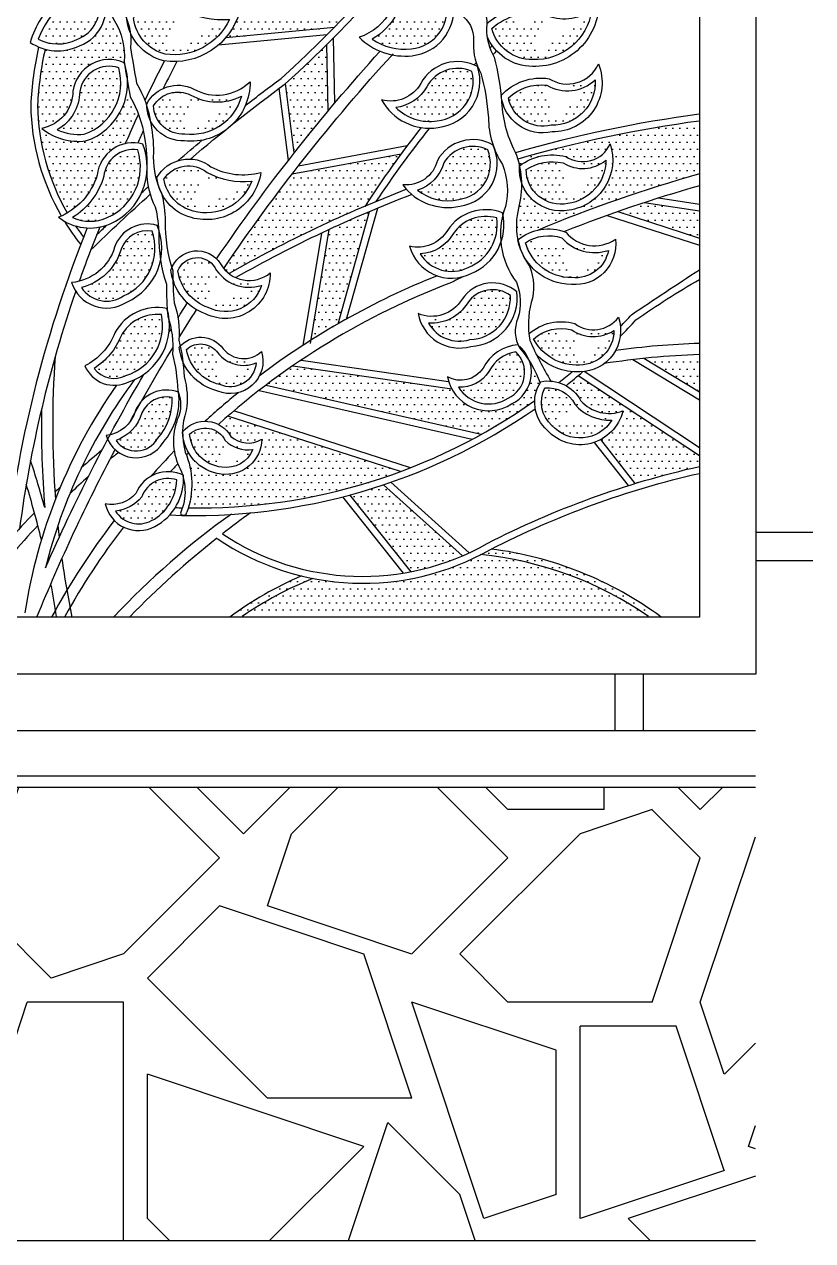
# Model space of a CAD drawing. Extents: x -51224 to -13975, y -20628 to 9094.
# Drawn here: x -34014 to -33318, y -18362 to -17289 of the extents above; entities that cross this region are included whole.
import ezdxf

# ---------------------------------------------------------------- set-up
doc = ezdxf.new("R2010")
doc.units = 0
doc.header["$LTSCALE"] = 5
doc.header["$MEASUREMENT"] = 0
doc.layers.get('0').update_dxf_attribs({"linetype": 'CONTINUOUS'})
for name, color, linetype in [('0-3', 3, 'CONTINUOUS'), ('0-4', 4, 'CONTINUOUS'), ('0-BCA', 33, 'CONTINUOUS'), ('0-HATCH', 8, 'CONTINUOUS'), ('1', 8, 'CONTINUOUS'), ('MET', 2, 'CONTINUOUS')]:
    doc.layers.add(name, color=color, linetype=linetype)
pattern_1 = [(0, (-62594.4616, -13824.664), (3.125, 6.25), [0, -6.25])]

msp = doc.modelspace()

# ---------------------------------------------------------------- hatches: boundary and pattern name
at = {"layer": '0-HATCH'}
h = msp.add_hatch(dxfattribs=at)
h.set_pattern_fill('GRAVEL', color=256, scale=600, angle=45, style=0)
h.set_pattern_definition([(45, (-66510.16, -13739.8), (6e-14, 848.528), [180, -420]), (45, (-66298, -13442.8), (6e-14, 848.528), [150, -450]), (45, (-66340.45, -13442.8), (6e-14, 848.528), [120, -480]), (45, (-66573.8, -13464.04), (6e-14, 848.528), [90, -90, 120, -300]), (45, (-66595, -13442.8), (6e-14, 848.528), [120, -30, 150, -300]), (45, (-66870.8, -13548.9), (6e-14, 848.528), [150, -450]), (45, (-66488.95, -13124.6), (6e-14, 848.528), [150, -450]), (135, (-66679.86, -13739.8), (-848.528, 1e-13), [90, -510]), (135, (-66934.4, -13358), (-848.528, 1e-13), [60, -540]), (135, (-66510.16, -13739.8), (-848.528, 1e-13), [90, -510]), (135, (-66849.57, -13315.55), (-848.528, 1e-13), [30, -570]), (135, (-66658.65, -13464.04), (-848.528, 1e-13), [90, -510]), (135, (-66467.73, -13570.1), (-848.528, 1e-13), [150, -450]), (135, (-66722.3, -13230.7), (-848.528, 1e-13), [90, -510]), (135, (-66510.16, -13358), (-848.528, 1e-13), [120, -480]), (135, (-66488.95, -13336.76), (-848.528, 1e-13), [120, -480]), (135, (-66255.6, -13485.25), (-848.528, 1e-13), [60, -540]), (135, (-66255.6, -13358), (-848.528, 1e-13), [150, -450]), (90, (-66595, -13739.8), (-424.264, 424.264), [254.558, -593.97]), (90, (-66573.8, -13676.17), (-424.264, 424.264), [127.279, -721.249]), (90, (-66616.22, -13251.9), (-424.264, 424.264), [169.706, -678.823]), (90, (-66637.44, -13230.7), (-424.264, 424.264), [127.279, -721.249]), (180, (-66743.5, -13421.6), (-424.264, -424.264), [42.427, -806.102]), (180, (-66595, -13739.8), (-424.264, -424.264), [84.853, -763.676]), (180, (-66595, -13485.25), (-424.264, -424.264), [84.853, -763.676]), (180, (-66595, -13273.1), (-424.264, -424.264), [84.853, -763.676]), (180, (-66552.6, -13061), (-424.264, -424.264), [127.279, -721.249]), (180, (-66531.37, -13082.2), (-424.264, -424.264), [84.853, -763.676]), (180, (-66595, -13061), (-424.264, -424.264), [84.853, -763.676]), (180, (-66340.45, -13570.1), (-424.264, -424.264), [127.279, -721.249]), (71.56505, (-66467.73, -13188.27), (424.264, 424.264), [67.08, -1274.561]), (71.56505, (-66467.73, -13400.4), (424.264, 424.264), [67.08, -1274.561]), (71.56505, (-66743.5, -13421.6), (424.264, 424.264), [134.16, -1207.481]), (71.56505, (-66828.36, -13294.33), (424.264, 424.264), [134.16, -1207.481]), (71.56505, (-66722.3, -13400.4), (424.264, 424.264), [134.16, -1207.481]), (71.56505, (-66552.58, -13061), (424.264, 424.264), [134.16, -1207.481]), (71.56505, (-66743.5, -13676.17), (424.264, 424.264), [201.246, -1140.395]), (71.56505, (-66764.72, -13654.96), (424.264, 424.264), [201.246, -1140.395]), (71.56505, (-66934.42, -13485.25), (424.264, 424.264), [201.246, -1140.395]), (108.43495, (-66701.08, -13294.33), (-424.264, 424.264), [67.08, -1274.561]), (108.43495, (-66488.95, -13124.63), (-424.264, 424.264), [67.08, -805.001, 134.16, -335.4]), (108.43495, (-66488.95, -13209.48), (-424.264, 424.264), [134.16, -1207.481]), (108.43495, (-66785.93, -13421.6), (-424.264, 424.264), [134.16, -1207.481]), (108.43495, (-66807.14, -13442.83), (-424.264, 424.264), [134.16, -1207.481]), (108.43495, (-66701.08, -13251.9), (-424.264, 424.264), [201.246, -1140.395]), (161.56505, (-66701.08, -13464.04), (-424.264, 424.264), [67.08, -1274.561]), (161.56505, (-66382.88, -13230.7), (-424.264, 424.264), [67.08, -1274.561]), (161.56505, (-66340.45, -13442.83), (-424.264, 424.264), [134.16, -1207.481]), (161.56505, (-66382.88, -13442.83), (-424.264, 424.264), [134.16, -1207.481]), (161.56505, (-66637.44, -13103.42), (-424.264, 424.264), [134.16, -1207.481]), (161.56505, (-66764.72, -13654.96), (-424.264, 424.264), [134.16, -1207.481]), (161.56505, (-66382.88, -13612.53), (-424.264, 424.264), [201.246, -1140.395]), (198.43495, (-66488.95, -13209.48), (-424.264, -424.264), [134.16, -1207.481]), (198.43495, (-66446.52, -13209.48), (-424.264, -424.264), [134.16, -1207.481]), (198.43495, (-66552.58, -13739.8), (-424.264, -424.264), [67.08, -1274.561]), (198.43495, (-66595, -13442.83), (-424.264, -424.264), [67.08, -1274.561]), (198.43495, (-66637.44, -13230.7), (-424.264, -424.264), [67.08, -1274.561])])
h.paths.add_polyline_path([(-33368.5, -17962.1), (-34501.1, -17962.1), (-34501.1, -18362.1), (-33368.5, -18362.1)])
at = {"layer": 'MET'}
h = msp.add_hatch(dxfattribs=at)
h.set_pattern_fill('DOTS', color=256, scale=100, style=0)
h.set_pattern_definition(pattern_1)
h.paths.add_polyline_path([(-33740.2, -17292.2, 0.015604), (-33699.8, -17248), (-33853.1, -17276.5, 0.000296), (-33853.7, -17277.6, 0.102783), (-33823.6, -17277.9, -0.111165), (-33835.8, -17301.2)])
h.paths.add_polyline_path([(-33733.1, -17115.8, 0.010349), (-33760.4, -17147), (-33619.9, -17140.8, 0.010066), (-33599.7, -17107.8)])
h.paths.add_polyline_path([(-33570.2, -17053.5, 0.031871), (-33522.3, -16941, 0.053262), (-33690.2, -17071.8)])
h = msp.add_hatch(dxfattribs=at)
h.set_pattern_fill('DOTS', scale=100, style=0)
h.set_pattern_definition(pattern_1)
edge = h.paths.add_edge_path()
edge.add_arc((-33886.8, -17714.4), 24.5, 71.5768, 160.3033)
edge.add_arc((-33936.6, -17684.4), 34.4, 275.7529, 320.8708, ccw=False)
edge.add_arc((-33912.7, -17705.8), 24.2, 212.2523, 298.1657)
edge.add_arc((-33921, -17690.1), 41.9, 298.0731, 358.5435)
edge = h.paths.add_edge_path()
edge.add_arc((-33854.1, -17665.2), 19.8, 26.1456, 133.9812, ccw=False)
edge.add_arc((-33816, -17635.8), 29, 225.6729, 278.075)
edge.add_arc((-33835.5, -17654.9), 25.4, 261.6893, 337.9388, ccw=False)
edge.add_arc((-33835.7, -17648), 32.3, 185.3549, 263.8417, ccw=False)
edge = h.paths.add_edge_path()
edge.add_arc((-33858.1, -17589.7), 18.5, 34.7628, 132.7768, ccw=False)
edge.add_arc((-33820.1, -17561.2), 29, 218.2828, 292.3511)
edge.add_arc((-33831.8, -17586.3), 22.8, 245.8707, 355.6218, ccw=False)
edge.add_arc((-33832.6, -17569.5), 38.6, 189.9909, 257.211, ccw=False)
edge = h.paths.add_edge_path()
edge.add_arc((-33888.2, -17641.6), 23.6, 77.867, 156.4098)
edge.add_arc((-33944.6, -17622), 36.3, 289.1803, 343.7899, ccw=False)
edge.add_arc((-33914.9, -17644.1), 21.6, 214.3541, 330.787)
edge.add_arc((-33934.7, -17620.5), 51.5, 318.5729, 362.2749)
edge = h.paths.add_edge_path()
edge.add_arc((-33896.2, -17581.7), 36.5, 84.292, 151.3415)
edge.add_arc((-33984.3, -17542), 60.2, 302.3873, 338.3712, ccw=False)
edge.add_arc((-33934.3, -17579.7), 22.1, 216.6058, 298.1262)
edge.add_arc((-33937.8, -17555.1), 46.2, 287.5358, 372.1232)
edge = h.paths.add_edge_path()
edge.add_arc((-33861.1, -17513.4), 18.2, 31.6944, 158.7938, ccw=False)
edge.add_arc((-33815.2, -17486.3), 35.1, 209.9539, 288.287)
edge.add_arc((-33836.2, -17509.2), 33.6, 243.2441, 342.116, ccw=False)
edge.add_arc((-33838.1, -17501.1), 40.4, 188.1268, 250.9374, ccw=False)
edge = h.paths.add_edge_path()
edge.add_arc((-33905, -17496), 24.5, 80.198, 160.4093)
edge.add_arc((-33975.7, -17473.7), 49.6, 284.6699, 343.5005, ccw=False)
edge.add_arc((-33941.1, -17507.4), 26.3, 212.9125, 304.51)
edge.add_arc((-33944, -17486.9), 45.7, 292.9115, 379.2699)
edge = h.paths.add_edge_path()
edge.add_arc((-33868.7, -17440.3), 26.1, 50.9417, 146.4228, ccw=False)
edge.add_arc((-33820.6, -17362.3), 65.8, 241.3063, 276.7007)
edge.add_arc((-33853.1, -17412.9), 42.8, 254.3449, 339.8674, ccw=False)
edge.add_arc((-33856.1, -17420.4), 34.8, 189.0064, 255.7128, ccw=False)
edge = h.paths.add_edge_path()
edge.add_arc((-33917.6, -17425.8), 25.9, 81.1666, 174.8095)
edge.add_arc((-34005.3, -17405.2), 64.5, 302.039, 343.5829, ccw=False)
edge.add_arc((-33955.8, -17424.4), 38.7, 246.6656, 293.4272)
edge.add_arc((-33960, -17415.3), 48.7, 293.6978, 378.0338)
edge = h.paths.add_edge_path()
edge.add_arc((-33878.1, -17374.4), 25.2, 63.4248, 148.4833, ccw=False)
edge.add_arc((-33843.5, -17310.3), 47.6, 240.683, 296.8199)
edge.add_arc((-33866.4, -17340.6), 46, 262.8804, 344.6489, ccw=False)
edge.add_arc((-33873.6, -17360.2), 26, 182.014, 273.4981, ccw=False)
edge = h.paths.add_edge_path()
edge.add_arc((-33938.7, -17352.7), 26.3, 71.4014, 171.2686)
edge.add_arc((-34004.3, -17348.1), 39.6, 299.7351, 359.1111, ccw=False)
edge.add_arc((-33965.5, -17339.8), 46.8, 245.8155, 275.6657)
edge.add_arc((-33976.6, -17341), 48.1, 289.1317, 375.8481)
edge = h.paths.add_edge_path()
edge.add_arc((-33956.5, -17313.2), 48.3, 80.7215, 120.5242)
edge.add_arc((-33918.6, -17334.5), 88.6, 134.7962, 158.931)
edge.add_arc((-33984.1, -17269), 37.8, 242.9832, 296.3684)
edge.add_arc((-33977.7, -17274.3), 30.3, 290.0811, 376.8318)
edge = h.paths.add_edge_path()
edge.add_arc((-33893.2, -17294.4), 26.1, 43.1749, 157.2066, ccw=False)
edge.add_arc((-33837.9, -17205.3), 79.9, 243.0519, 273.8288)
edge.add_arc((-33881.5, -17262.3), 54, 261.6878, 335.0862, ccw=False)
edge.add_arc((-33880.4, -17279.7), 37.1, 187.1713, 256.0957, ccw=False)
edge = h.paths.add_edge_path()
edge.add_arc((-33913.2, -17219.6), 28.4, 53.8953, 190.5436, ccw=False)
edge.add_arc((-33846.8, -17118.5), 92.7, 237.5778, 260.5634)
edge.add_arc((-33928.9, -17138.9), 97.5, 276.0003, 313.2797, ccw=False)
edge.add_arc((-33917.1, -17204.4), 31.6, 220.3688, 267.0518, ccw=False)
h = msp.add_hatch(dxfattribs=at)
h.set_pattern_fill('DOTS', scale=100, style=0)
h.set_pattern_definition(pattern_1)
edge = h.paths.add_edge_path()
edge.add_arc((-33575.3, -17609.5), 31.5, 98.635, 153.9482)
edge.add_arc((-33628.5, -17579.8), 29.5, 266.2272, 327.5952, ccw=False)
edge.add_arc((-33603.9, -17593.1), 31.1, 211.3183, 303.733)
edge.add_arc((-33596.9, -17596.4), 24.8, 294.6098, 406.9385)
edge = h.paths.add_edge_path()
edge.add_arc((-33551.4, -17636.4), 26.4, 26.612, 96.2999, ccw=False)
edge.add_arc((-33497.4, -17598.7), 39.9, 220.3642, 273.1283)
edge.add_arc((-33523.3, -17621.2), 33.1, 221.7183, 328.332, ccw=False)
edge.add_arc((-33529.9, -17622.6), 27.4, 152.8716, 228.627, ccw=False)
edge = h.paths.add_edge_path()
edge.add_arc((-33600.3, -17550.2), 26.8, 54.1995, 145.4013)
edge.add_arc((-33654.1, -17516), 37, 265.6524, 328.9847, ccw=False)
edge.add_arc((-33629.6, -17537.6), 31.2, 209.1727, 287.0363)
edge.add_arc((-33621.8, -17530.3), 37.2, 272.0389, 362.8121)
edge = h.paths.add_edge_path()
edge.add_arc((-33606.4, -17493.5), 34.7, 73.8645, 146.2377)
edge.add_arc((-33666.2, -17456), 35.9, 273.1097, 329.5246, ccw=False)
edge.add_arc((-33636.6, -17474.9), 32.4, 211.515, 296.9073)
edge.add_arc((-33636.8, -17466.2), 40.5, 291.6434, 368.5381)
edge = h.paths.add_edge_path()
edge.add_arc((-33550.8, -17513.1), 37.3, 71.9789, 123.4165, ccw=False)
edge.add_arc((-33510.4, -17452.2), 38.5, 221.42, 288.4408)
edge.add_arc((-33527.3, -17483.4), 29.6, 263.7253, 349.548, ccw=False)
edge.add_arc((-33530.9, -17470.8), 42, 195.5363, 270.5156, ccw=False)
edge = h.paths.add_edge_path()
edge.add_arc((-33547.6, -17453.5), 42.9, 77.426, 122.7486, ccw=False)
edge.add_arc((-33520.9, -17383.9), 32.6, 237.9256, 309.0668)
edge.add_arc((-33539.2, -17409), 38.8, 277.7065, 359.5784, ccw=False)
edge.add_arc((-33540.1, -17417.4), 30.6, 179.931, 281.6582, ccw=False)
edge = h.paths.add_edge_path()
edge.add_arc((-33617.9, -17426.9), 29.8, 63.6275, 149.3773)
edge.add_arc((-33676.6, -17402.8), 34.2, 286.5299, 344.9013, ccw=False)
edge.add_arc((-33640.3, -17402.6), 42.4, 231.1532, 283.6189)
edge.add_arc((-33634.1, -17412.2), 31.8, 276.8291, 382.2533)
edge = h.paths.add_edge_path()
edge.add_arc((-33557.8, -17384.3), 41.5, 82.7355, 133.8052, ccw=False)
edge.add_arc((-33534.4, -17312.1), 35.9, 239.6463, 312.9975)
edge.add_arc((-33547.3, -17340.8), 37.5, -91.8563, 3.6227, ccw=False)
edge.add_arc((-33556, -17348.1), 31.1, 191.5359, 283.9449, ccw=False)
edge = h.paths.add_edge_path()
edge.add_arc((-33631.2, -17359.2), 31, 65.9868, 151.5726)
edge.add_arc((-33690, -17327.1), 36, 276.7487, 331.0794, ccw=False)
edge.add_arc((-33656.2, -17333.1), 41.9, 225.0754, 279.4395)
edge.add_arc((-33652.8, -17339.4), 35.3, 275.7386, 373.9658)
edge = h.paths.add_edge_path()
edge.add_arc((-33565.7, -17333.4), 53.8, 77.6054, 131.2856, ccw=False)
edge.add_arc((-33537, -17241.8), 42.7, 246.2475, 303.898)
edge.add_arc((-33562.9, -17270.3), 50.2, 267.4018, 352.0913, ccw=False)
edge.add_arc((-33565.5, -17283.5), 36.9, 194.8205, 270.5657, ccw=False)
edge = h.paths.add_edge_path()
edge.add_arc((-33658.3, -17290.2), 28.6, 54.5066, 157.6015)
edge.add_arc((-33732.3, -17255.9), 53, 298.7529, 333.8366, ccw=False)
edge.add_arc((-33677.7, -17259.9), 51.5, 235.5697, 276.1997)
edge.add_arc((-33675.8, -17276.1), 35.3, 275.9943, 375.0056)
edge = h.paths.add_edge_path()
edge.add_arc((-33601.7, -17230), 31.8, 73.0577, 163.8271, ccw=False)
edge.add_arc((-33577.2, -17144), 57.6, 254.6195, 294.4263)
edge.add_arc((-33600, -17197), 46.7, -90.0504, 0.5992, ccw=False)
edge.add_arc((-33597.6, -17205.9), 37.9, 203.833, 266.3218, ccw=False)
edge = h.paths.add_edge_path()
edge.add_arc((-33540, -17594.2), 36.5, 75.1151, 131.9317, ccw=False)
edge.add_arc((-33511.5, -17531.1), 33.7, 235.5625, 302.4143)
edge.add_arc((-33523.7, -17559.6), 30.3, -89.7318, 0.1982, ccw=False)
edge.add_arc((-33525.9, -17546.8), 43.2, 207.6486, 273.133, ccw=False)
h = msp.add_hatch(dxfattribs=at)
h.set_pattern_fill('DOTS', color=256, scale=100, style=0)
h.set_pattern_definition(pattern_1)
h.paths.add_polyline_path([(-33924.8, -17394.7, -0.001097), (-33922.7, -17390.4, -0.005939), (-33912.9, -17368.6, 0.044288), (-33920.2, -17353.3, -0.003625), (-33922.5, -17340.8, -0.324126), (-33959.5, -17392.3, -0.198244), (-33998.3, -17381.2, 0.361189), (-33970.7, -17348.3, -0.501947), (-33925.3, -17323.4, -0.000323), (-33925.5, -17322.3, 0.156949), (-33933.7, -17286.6, -0.101274), (-33943.7, -17258.6, -0.03088), (-33956, -17231.5, 0.039107), (-33962.1, -17225.5, 0.036089), (-33981, -17264.8, -0.176208), (-33944.2, -17260.3, -0.424854), (-33964.9, -17308.4, -0.17978), (-33995.3, -17311.3, 0.041284), (-34002, -17360.7, 0.127883), (-33975.7, -17455.7, 0.188197), (-33949.3, -17422.3, -0.318704)])
h = msp.add_hatch(dxfattribs=at)
h.set_pattern_fill('DOTS', color=256, scale=100, style=0)
h.set_pattern_definition(pattern_1)
h.paths.add_polyline_path([(-33746.7, -17307.2, -0.013011), (-33783.2, -17341.7), (-33775.4, -17402.7, -0.007038), (-33745.5, -17365.8)])
h = msp.add_hatch(dxfattribs=at)
h.set_pattern_fill('DOTS', color=256, scale=100, style=0)
h.set_pattern_definition(pattern_1)
h.paths.add_polyline_path([(-33417.9, -17421.4), (-33417.9, -17374.7, 0.036796), (-33578.1, -17408.3, -0.018323), (-33576.6, -17414.1, -0.223258), (-33535.8, -17406, 0.465813), (-33496.7, -17394.9, -0.46848), (-33532.9, -17453.3, -0.379018), (-33574.9, -17428.9, -0.069145), (-33577.5, -17451.4, 0.115857), (-33578.1, -17479.5, -0.112564), (-33560.8, -17471.1, -0.030031)])
h = msp.add_hatch(dxfattribs=at)
h.set_pattern_fill('DOTS', color=256, scale=100, style=0)
h.set_pattern_definition(pattern_1)
h.paths.add_polyline_path([(-33777.3, -17421.4, 0.015305), (-33837.6, -17504.7, 0.055966), (-33833, -17509.2, -0.029175), (-33712.9, -17449.7, -0.016007), (-33681, -17403.5)])
h = msp.add_hatch(dxfattribs=at)
h.set_pattern_fill('DOTS', color=256, scale=100, style=0)
h.set_pattern_definition(pattern_1)
h.paths.add_polyline_path([(-33834, -17634.9, 0.00422), (-33842.3, -17642.2, -0.150316), (-33831.4, -17652.8, 0.331441), (-33804.1, -17655.4, -0.451642), (-33839.9, -17686, -0.237215), (-33868.7, -17667.3, 0.001037), (-33870.7, -17669.2, -0.168607), (-33869, -17715.9, 0.093072), (-33681.8, -17683.9)])
h.paths.add_polyline_path([(-33776.6, -17590.5, 0.010986), (-33800.1, -17607.5), (-33610.4, -17651, 0.027093), (-33563.2, -17621.3, -0.125067), (-33558.5, -17605.7, 0.056122), (-33567.7, -17586.7, -0.378279), (-33583.7, -17624.2, -0.436418), (-33636.4, -17610.9)])
h.paths.add_polyline_path([(-33466.6, -17446.7, 0.005089), (-33490, -17454.6), (-33417.9, -17478), (-33417.9, -17454.2)])
h = msp.add_hatch(dxfattribs=at)
h.set_pattern_fill('DOTS', color=256, scale=100, style=0)
h.set_pattern_definition(pattern_1)
h.paths.add_polyline_path([(-33761, -17568.2, -0.010585), (-33736.8, -17553.6), (-33708.9, -17454.5, 0.008608), (-33744.9, -17470.5)])
h = msp.add_hatch(dxfattribs=at)
h.set_pattern_fill('DOTS', color=256, scale=100, style=0)
h.set_pattern_definition(pattern_1)
h.paths.add_polyline_path([(-33466.9, -17584.1), (-33417.9, -17613.8), (-33417.9, -17580.8, 0.017976)])
h.paths.add_polyline_path([(-33524.9, -17599.3, -0.006614), (-33535.6, -17608.1, -0.144518), (-33522.7, -17621.2, 0.311183), (-33485.4, -17630.4, -0.21329), (-33504.9, -17655.6), (-33474.5, -17694.3, -0.018358), (-33417.9, -17679.3), (-33417.9, -17670)])
h.paths.add_polyline_path([(-33696.6, -17695.5, -0.014857), (-33726.6, -17704.5), (-33672.6, -17772.3, 0.053776), (-33627.1, -17758.2)])
h = msp.add_hatch(dxfattribs=at)
h.set_pattern_fill('DOTS', color=256, scale=100, style=0)
h.set_pattern_definition(pattern_1)
h.paths.add_polyline_path([(-33451.7, -17812.1, 0.127841), (-33601.5, -17752.1, 0.000245), (-33602.2, -17752.5, -0.191306), (-33769.1, -17775.9, 0.056926), (-33832.3, -17812.1)])

# ---------------------------------------------------------------- linework, layer by layer
at = {"color": 3}
for p, q in [((-33317.9, -17737.7, 0), (-33367.9, -17737.7, 0)), ((-33317.9, -17762.7, 0), (-33367.9, -17762.7, 0))]:
    msp.add_line(p, q, dxfattribs=at)
at = {"layer": '0-3', "color": 3, "elevation": 0}
msp.add_lwpolyline([(-34451.1, -16312.1), (-33417.9, -16312.1), (-33417.9, -17812.1), (-34451.1, -17812.1)], close=True, dxfattribs=at)
at = {"layer": '0-4', "color": 4}
msp.add_line((-34501.1, -17862.1), (-33367.9, -17862.1), dxfattribs=at)
at = {"layer": '0-BCA', "color": 3}
for p, q in [((-33367.9, -17862.1), (-33367.9, -16262.1)), ((-33492.4, -17862.1), (-33492.4, -17912.1)), ((-33467.4, -17862.1), (-33467.4, -17912.1)), ((-34601.6, -17962.1), (-33368.5, -17962.1))]:
    msp.add_line(p, q, dxfattribs=at)
at = {"layer": '0-BCA', "color": 5}
for p, q in [((-34601.6, -17912.1), (-33368.5, -17912.1)), ((-40541.1, -18362.1), (-33368.5, -18362.1))]:
    msp.add_line(p, q, dxfattribs=at)
at = {"layer": '1'}
for p, q in [((-33746.8, -17298.8, 0), (-33842.4, -17307.8, 0)), ((-33740.2, -17292.2, 0), (-33835.8, -17301.2, 0)), ((-33739.6, -17358.8, 0), (-33740.8, -17301.3, 0)), ((-33745.5, -17365.8, 0), (-33746.7, -17307.2, 0)), ((-33775.4, -17402.7, 0), (-33783.2, -17341.7, 0)), ((-33780.6, -17409.4, 0), (-33788.7, -17345.8, 0)), ((-33771.8, -17414.3, 0), (-33675.7, -17396.4, 0)), ((-33777.3, -17421.4, 0), (-33681, -17403.5, 0)), ((-33729.4, -17549.4, 0), (-33701.8, -17451.5, 0)), ((-33417.9, -17454.2, 0), (-33466.6, -17446.7, 0)), ((-33417.9, -17448.3, 0), (-33454.1, -17442.7, 0)), ((-33736.8, -17553.6, 0), (-33708.9, -17454.5, 0)), ((-33499.3, -17457.9, 0), (-33417.9, -17484.3, 0)), ((-33490, -17454.6, 0), (-33417.9, -17478, 0)), ((-33751.4, -17473.6, 0), (-33767.9, -17572.6, 0)), ((-33744.9, -17470.5, 0), (-33761.5, -17570.9, 0)), ((-33776.6, -17590.5, 0), (-33636.4, -17610.9, 0)), ((-33769.3, -17585.5, 0), (-33639.2, -17604.4, 0)), ((-33417.9, -17620.9, 0), (-33476.7, -17585.2, 0)), ((-33417.9, -17613.8, 0), (-33466.9, -17584.1, 0)), ((-33417.9, -17670, 0), (-33524.9, -17599.3, 0)), ((-33417.9, -17662.8, 0), (-33519.5, -17595.7, 0)), ((-33806.3, -17612.2, 0), (-33618.3, -17655.4, 0)), ((-33800.1, -17607.5, 0), (-33610.4, -17651, 0)), ((-33681.8, -17683.9, 0), (-33834, -17634.9, 0)), ((-33672.9, -17680.5, 0), (-33828.6, -17630.3, 0)), ((-33474.5, -17694.3, 0), (-33504.9, -17655.6, 0)), ((-33480.6, -17696.2, 0), (-33510.6, -17658.1, 0)), ((-33696.6, -17695.5, 0), (-33627.1, -17758.2, 0)), ((-33690.1, -17693.2, 0), (-33621.1, -17755.5, 0)), ((-33732.9, -17706.1, 0), (-33679.3, -17773.4, 0)), ((-33726.6, -17704.5, 0), (-33672.6, -17772.3, 0)), ((-34601.6, -17952.1), (-33368.5, -17952.1))]:
    msp.add_line(p, q, dxfattribs=at)
at = {"layer": '1', "color": 1, "elevation": 0}
for points in [[(-33867.1, -17408.2, -0.016374), (-33783.3, -17341.8, 0.13015), (-33511.6, -16928.4)], [(-33818.6, -17361.1, -0.006045), (-33787.1, -17337.1, 0.127504), (-33520.4, -16935.7, 0.127504)], [(-34035.3, -17215.7, -0.168907), (-33992.9, -17201.9, -0.249457), (-33950.4, -17219.4, 0.03088), (-33938, -17246.5, 0.100136), (-33928.3, -17274.1, -0.158377), (-33919.8, -17310.1, 0.008948), (-33914.6, -17341.2, -0.100671), (-33902.1, -17377.2, -0.062282), (-33899.8, -17406.4, 0.120989), (-33892.5, -17438.4, -0.052555), (-33889.2, -17462.9, 0.089477), (-33882.6, -17506.6, 0.022272), (-33881.4, -17534.9, -0.097925), (-33877.2, -17568.1, -0.050393), (-33872.7, -17600.1, -0.112896), (-33870.7, -17630.1, 0.1518), (-33871.6, -17666.8, -0.192061), (-33870.2, -17719.6, -16.256874)], [(-33654.2, -17203, -0.186863), (-33633.6, -17229, 0.1907), (-33614.4, -17268.8, -0.252134), (-33605.7, -17292.8, 0.139232), (-33599, -17318.4, -0.045981), (-33592.4, -17357.9, 0.111), (-33579.2, -17404.8, -0.144561), (-33577.5, -17451.4, 0.22353), (-33567.7, -17502.8, -0.165363), (-33566.3, -17534.8, 0.118044), (-33567.4, -17568.2, 0.037668), (-33548.9, -17604.1, 0.037668)], [(-34031.4, -17227.1, -0.14309), (-33990.5, -17213.1, -0.184664), (-33956, -17231.5, 0.03088), (-33943.7, -17258.6, 0.100136), (-33933.9, -17286.3, -0.158377), (-33925.5, -17322.3, 0.008948), (-33920.2, -17353.3, -0.100671), (-33907.7, -17389.3, -0.062282), (-33905.5, -17418.5, 0.120989), (-33898.1, -17450.5, -0.052555), (-33894.8, -17475, 0.089477), (-33888.2, -17518.7, 0.022272), (-33887, -17547, -0.097925), (-33882.8, -17580.2, -0.050393), (-33878.3, -17612.2, -0.209993), (-33878.6, -17638, 0.197948), (-33877.3, -17679, -0.229576), (-33875.9, -17720.5, -16.256874)], [(-33665.9, -17216.9, -0.378866), (-33645.3, -17243, 0.1907), (-33626.1, -17282.7, -0.252134), (-33617.4, -17306.7, 0.139232), (-33610.7, -17332.4, -0.045981), (-33604.1, -17371.8, 0.140758), (-33591.8, -17413, -0.155026), (-33589, -17450, 0.256829), (-33579.4, -17516.8, -0.165363), (-33578, -17548.7, 0.232015), (-33576.7, -17574.7, -0.096099), (-33558.5, -17605.7, -0.096099)], [(-33641.5, -17260, 0.446759), (-33690.2, -17276.8, -0.203971), (-33718.2, -17300.8, 0.225979), (-33671.5, -17317.1, 0.405502), (-33634.7, -17273, 0.405502)], [(-33605.4, -17288.7, -0.242831), (-33552.3, -17275.2, 0.358992), (-33507.1, -17263.2, -0.464995), (-33565.2, -17326.5, -0.308457), (-33605.4, -17299.5, -0.308457)], [(-34001, -17309.4, 0.04199), (-34008, -17360.6, 0.127799), (-33981, -17458.4)], [(-33995.3, -17311.3, 0.041284), (-34002, -17360.7, 0.127883), (-33975.7, -17455.7)], [(-33843.9, -17496.2, -0.03452), (-33699.6, -17313.1)], [(-33889.9, -17321.7, 0.009651), (-33907.3, -17356.5, 0.009651)], [(-33878.9, -17322.3, 0.006661), (-33891, -17345.9, 0.006661)], [(-33837.6, -17504.7, -0.035921), (-33688.2, -17315.4)], [(-33912.9, -17368.6, 0.005939), (-33922.7, -17390.4, 0.001097), (-33924.8, -17394.7)], [(-33841.3, -17379.1, -0.001399), (-33834.1, -17373.4)], [(-33908.7, -17383.4, 0.00294), (-33913.4, -17394.1)], [(-33877.8, -17409.5, -0.004235), (-33856.6, -17391.6)], [(-33897.2, -17426.4, -0.000136), (-33896.5, -17425.8, -0.000136)], [(-33417.9, -17421.4, 0.030031), (-33560.8, -17471.1)], [(-33955.1, -17488.7, -0.011043), (-33902.6, -17439.3)], [(-33910.3, -17438.1, -0.001243), (-33904.2, -17432.7, -0.001243)], [(-33895.1, -17432.6, -0.00001), (-33895, -17432.5, -0.00001)], [(-33417.9, -17431.9, 0.025954), (-33537, -17472.1)], [(-33978.3, -17462.9, 0.031268), (-33963.9, -17483.6, 0.031268)], [(-33958.1, -17469, 0.066433), (-34029.5, -17747.2, 0.066433)], [(-33968.5, -17467.2, 0.015546), (-33961.3, -17477.1, 0.015546)], [(-33947, -17468.2, 0.011897), (-33965.2, -17516, 0.011897)], [(-33949.8, -17475.1, -0.001895), (-33940.8, -17466.5)], [(-33487.6, -17556, 0.006895), (-33477.9, -17545.5, -0.002569), (-33417.9, -17505.8, -0.019765)], [(-33626.6, -17512, 0.002359), (-33636.7, -17517.1, 0.092106), (-33842.3, -17642.2, 0.092106)], [(-33649.2, -17511.2, 0.067671), (-33806.3, -17599.6, 0.067671)], [(-33487.8, -17564.8, 0.009677), (-33473.9, -17550, -0.021259), (-33417.9, -17514.4, -0.017774)], [(-33968.3, -17524.7, 0.050134), (-34017.8, -17734.1, 0.050134)], [(-33878.1, -17548.3, -0.002318), (-33869.7, -17535.1, -0.002318)], [(-33877, -17565.6, -0.004305), (-33861.6, -17541.1, -0.004305)], [(-33568.4, -17562.5, -0.260156), (-33527.9, -17553.4, 0.410248), (-33489.4, -17547.8, -0.512348), (-33523.4, -17595.9, -0.222218), (-33562, -17580.3, -0.452913)], [(-33885.9, -17560.9, -0.000498), (-33884.1, -17558, -0.000498)], [(-33564.4, -17567, -0.253116), (-33530.6, -17558.9, 0.30026), (-33493.4, -17559.5, -0.413856), (-33523.6, -17589.9, -0.293768), (-33564.2, -17566.9, -0.293768)], [(-33920.6, -17640.4, -0.011299), (-33882.6, -17574.6)], [(-33995, -17768.8, -0.028347), (-33908.2, -17598.1)], [(-33541.9, -17605.4, 0.007346), (-33530.1, -17595.8)], [(-33535.6, -17608.1, 0.009249), (-33520.7, -17595.7)], [(-33557.9, -17604.6, -0.332028), (-33522.7, -17621.2, 0.311183), (-33485.4, -17630.4, -0.601436), (-33552.2, -17647.4, -0.370087), (-33557.9, -17604.6, -1.078008)], [(-33554.3, -17610.1, -0.313802), (-33527.8, -17624.5, 0.234383), (-33495.2, -17638.5, -0.501929), (-33548, -17643.2, -0.343134), (-33554.3, -17610.1, -0.343134)], [(-33869, -17715.9, 0.159494), (-33563.2, -17621.3)], [(-33824.9, -17614.3, 0.014382), (-33854.1, -17639.4, 0.014382)], [(-33885.3, -17722.1, 0.163819), (-33562.8, -17628.4)], [(-34002.5, -17812.1, -0.024257), (-33933.5, -17664.4, -0.024257)], [(-33881.3, -17665.7, 0.011364), (-33902, -17688)], [(-33872.8, -17657.2, 0.000338), (-33873.5, -17657.8)], [(-33868.7, -17667.3, 0.001037), (-33870.7, -17669.2)], [(-33878.1, -17676.9, 0.00371), (-33884.9, -17684)], [(-33843.4, -17742.9, 0.285875), (-33602.2, -17752.5, -0.062252), (-33417.9, -17685.4, -0.062252)], [(-33838.8, -17738.7, 0.284288), (-33605.1, -17747.2, -0.06271), (-33417.9, -17679.3, -0.06271)], [(-33880.4, -17715.6, 0.00309), (-33874.1, -17715.8, 0.00309)], [(-33934.2, -17726.9, 0.038021), (-33989.6, -17812.1)], [(-33926.1, -17732.8, 0.035818), (-33977.9, -17811.6)]]:
    msp.add_lwpolyline(points, format="xyb", dxfattribs=at)
for points in [[(-33944.2, -17260.3, 0.196169), (-33984.7, -17266.8, 0.121333), (-34008.6, -17305.3, 0.267544), (-33964.9, -17308.4, 0.424854)], [(-33948.7, -17265.6, 0.175439), (-33981, -17271.6, 0.105699), (-34001.3, -17302.6, 0.237244), (-33967.3, -17302.8, 0.397699)], [(-33923.4, -17283.5, -0.548134), (-33870.5, -17271.7, 0.16447), (-33823.6, -17277.9, -0.381849), (-33890.5, -17321.6, -0.322068)], [(-33917.2, -17284.3, -0.543135), (-33874.1, -17276.6, 0.135102), (-33832.6, -17285.1, -0.331679), (-33889.3, -17315.7, -0.310147)], [(-33641.7, -17266.9, 0.482854), (-33684.7, -17279.3, -0.154289), (-33706.8, -17302.4, 0.179163), (-33672.1, -17311.1, 0.461066)], [(-33601.2, -17293, -0.238603), (-33554.2, -17280.9, 0.256991), (-33513.1, -17277.2, -0.38732), (-33565.1, -17320.5, -0.343085)], [(-33925.5, -17323.3, 0.500179), (-33970.7, -17348.3, -0.361189), (-33998.3, -17381.2, 0.198244), (-33959.5, -17392.3, 0.417673)], [(-33613.6, -17326.7, 0.414303), (-33663.8, -17341.6, -0.350219), (-33698.4, -17355.9, 0.319457), (-33648.5, -17380.4, 0.476626)], [(-33930.3, -17327.8, 0.465603), (-33964.7, -17348.7, -0.265033), (-33984.6, -17382.5, 0.130987), (-33960.8, -17386.4, 0.397526)], [(-33618.6, -17330.9, 0.391824), (-33658.5, -17344.5, -0.241606), (-33685.8, -17362.8, 0.24176), (-33649.3, -17374.5, 0.456924)], [(-33592.9, -17352.3, -0.251803), (-33550.5, -17337.4, 0.458485), (-33507, -17324.3, -0.537347), (-33547.9, -17384.3, -0.446147)], [(-33905.6, -17359.6, -0.407265), (-33864, -17346.5, 0.334187), (-33814.4, -17340, -0.451391), (-33872.3, -17392.2, -0.43311)], [(-33586.5, -17354.3, -0.226597), (-33552.5, -17343.1, 0.33145), (-33509.9, -17338.4, -0.442508), (-33548.6, -17378.3, -0.426582)], [(-33899.6, -17361.2, -0.389173), (-33866.8, -17351.8, 0.249963), (-33822, -17352.8, -0.372734), (-33872.1, -17386.2, -0.421821)], [(-33909.1, -17395, 0.461543), (-33949.3, -17422.3, -0.22665), (-33983.4, -17459.5, 0.275832), (-33938, -17465.4, 0.404152)], [(-33600, -17395.9, 0.418208), (-33649.1, -17409.4, -0.375782), (-33679.5, -17430.9, 0.303142), (-33629.2, -17449.7, 0.511006)], [(-33604.7, -17400.2, 0.39265), (-33643.5, -17411.7, -0.260347), (-33666.8, -17435.6, 0.23301), (-33630.3, -17443.8, 0.495449)], [(-33576.6, -17414.1, -0.223258), (-33535.8, -17406, 0.465813), (-33496.7, -17394.9, -0.46848), (-33532.9, -17453.3, -0.501171)], [(-33913.6, -17400.2, 0.432961), (-33943.4, -17423.4, -0.183281), (-33971.1, -17459.9, 0.206915), (-33940.4, -17459.9, 0.385547)], [(-33896.6, -17424.5, -0.458959), (-33848.9, -17415, 0.192137), (-33804.9, -17420, -0.451828), (-33866.2, -17459.9, -0.314399)], [(-33570.8, -17417.4, -0.200376), (-33538.2, -17411.6, 0.320781), (-33500.4, -17409.3, -0.373248), (-33534, -17447.4, -0.475515)], [(-33890.4, -17425.9, -0.442519), (-33852.3, -17420, 0.155677), (-33813, -17427.7, -0.391506), (-33864.6, -17454.1, -0.299569)], [(-33591.6, -17455.7, 0.353852), (-33640.3, -17471.1, -0.336315), (-33673.7, -17485, 0.473401), (-33619.4, -17509.3, 0.369671)], [(-33596.8, -17460.2, 0.326721), (-33635.2, -17474.2, -0.251251), (-33664.2, -17491.9, 0.39085), (-33621.9, -17503.8, 0.3487)], [(-33896.4, -17466.7, 0.399739), (-33933.9, -17485.9, -0.308794), (-33971.9, -17517.1, 0.497927), (-33923.3, -17534.3, 0.411249)], [(-33900.9, -17471.8, 0.365015), (-33928.2, -17487.8, -0.262488), (-33963.1, -17521.6, 0.422404), (-33926.2, -17529, 0.395718)], [(-33578.1, -17479.5, -0.265182), (-33535.8, -17472.6, 0.39236), (-33492, -17479, -0.481), (-33530.8, -17518.8, -0.361947)], [(-33571.4, -17482, -0.228285), (-33539.3, -17477.7, 0.301065), (-33498.2, -17488.8, -0.393018), (-33530.5, -17512.8, -0.339354)], [(-33884.2, -17506.1, -0.644225), (-33840.4, -17500.7, 0.466611), (-33796.6, -17508.6, -0.560733), (-33853.6, -17544.8, -0.28756)], [(-33878.1, -17506.8, -0.619419), (-33845.6, -17503.8, 0.355755), (-33804.2, -17519.6, -0.460328), (-33851.3, -17539.2, -0.281137)], [(-33578.9, -17525.4, 0.448313), (-33627.4, -17531.8, -0.375465), (-33666.2, -17544.5, 0.441065), (-33619.5, -17573.5, 0.431955)], [(-33584.7, -17528.5, 0.420371), (-33622.4, -17535, -0.283595), (-33656.9, -17552.9, 0.353449), (-33620.5, -17567.5, 0.418172)], [(-33887.8, -17540, 0.33136), (-33933.7, -17561.6, -0.186911), (-33960.2, -17590.6, 0.435587), (-33921.5, -17604.7, 0.407127)], [(-33892.6, -17545.4, 0.301201), (-33928.3, -17564.2, -0.158313), (-33952, -17592.8, 0.371501), (-33923.9, -17599.1, 0.386808)], [(-33876.9, -17574.2, -0.494509), (-33838.1, -17575.6, 0.439154), (-33804.3, -17577.9, -0.636382), (-33843, -17612.8, -0.317352)], [(-33870.6, -17576.2, -0.4558), (-33842.9, -17579.2, 0.334927), (-33809.1, -17588, -0.519187), (-33841.1, -17607.1, -0.302013)], [(-33578.1, -17572.1, 0.263581), (-33608.8, -17592.7, -0.398737), (-33640.3, -17600.2, 0.531899), (-33583.7, -17624.2, 0.558843)], [(-33580, -17578.3, 0.246148), (-33603.6, -17595.6, -0.274357), (-33630.5, -17609.3, 0.426612), (-33586.6, -17619, 0.53355)], [(-33877.5, -17613.9, 0.40531), (-33915.5, -17630.1, -0.306295), (-33941.3, -17652.1, 0.652669), (-33891.1, -17658.1, 0.209826)], [(-33883.2, -17618.5, 0.356786), (-33909.8, -17632.1, -0.242894), (-33932.7, -17656.3, 0.556781), (-33896, -17654.6, 0.193031)], [(-33873.9, -17648.8, -0.529954), (-33831.4, -17652.8, 0.331441), (-33804.1, -17655.4, -0.451642), (-33839.9, -17686, -0.376142)], [(-33867.8, -17651, -0.508622), (-33836.3, -17656.5, 0.232717), (-33812, -17664.4, -0.345546), (-33839.2, -17680, -0.356511)], [(-33873.2, -17687.1, 0.438946), (-33915.1, -17703.1, -0.269356), (-33942.2, -17712.3, 0.496727), (-33898.5, -17732.4, 0.293647)], [(-33879.1, -17691.2, 0.407719), (-33909.9, -17706.1, -0.199447), (-33933.2, -17718.7, 0.393474), (-33901.3, -17727.1, 0.270151)]]:
    msp.add_lwpolyline(points, format="xyb", close=True, dxfattribs=at)
at = {"layer": '1', "color": 1}
for centre, radius, start, end in [((-32876.3, -17999.8, 0), 1001.6, 136.3241, 136.5), ((-32876.3, -17999.8, 0), 995.6, 136.3681, 136.6442), ((-32876.3, -17999.8, 0), 1001.6, 137.5127, 137.6581), ((-32876.3, -17999.8, 0), 995.6, 137.6726, 137.7056), ((-33270.2, -18478.7, 0), 1119.8, 97.5834, 106.0779), ((-33270.3, -18478.1, 0), 1113.2, 97.6211, 106.0503), ((-32976.4, -17924.3, 0), 876.2, 141.6342, 147.1989), ((-32876.3, -17999.8, 0), 995.6, 141.5699, 146.1763), ((-33262.9, -18507.9, 0), 1149.9, 111.07, 119.7202), ((-33262.9, -18507.9, 0), 1143.9, 110.9319, 119.5512), ((-33396.4, -18263.7, 0), 683.3, 91.8074, 98.8821), ((-33396.6, -18260.5, 0), 690, 91.7708, 97.9334), ((-33136.8, -17643.2, 0), 851.8, 175.911, 184.3729), ((-33541.1, -17882, 0), 467.8, 143.3249, 165.9949), ((-33541.1, -17882, 0), 477.8, 144.9511, 171.1366), ((-33136.8, -17643.2, 0), 861.8, 179.0493, 184.8202), ((-33474.2, -18233.5, 0), 738.2, 129.643, 131.4967), ((-33687, -18000.2, 0), 412.5, 126.1331, 127.4667), ((-34834.3, -17945.6, 0), 869.7, 15.3322, 18.1974), ((-33687, -18000.2, 0), 412.5, 130.9213, 133.9798), ((-34834.3, -17945.6, 0), 859.7, 13.5545, 16.9413), ((-33474.2, -18233.5, 0), 738.2, 133.4496, 133.957), ((-33474.2, -18233.5, 0), 738.2, 135.9436, 141.0402), ((-33873.1, -17719.5, 0), 2.93, 199.2462, 358.0177), ((-33359, -18357.1, 0), 782.7, 125.5428, 127.8098), ((-33474.2, -18233.5, 0), 728.2, 136.4201, 142.017), ((-33136.8, -17643.2, 0), 851.8, 185.951, 186.6522), ((-33439.5, -18272.3, 0), 675.9, 125.3907, 137.0877), ((-33359, -18357.1, 0), 782.7, 128.2714, 135.8188), ((-33642, -18070.4, 0), 320.8, 53.6143, 82.7657), ((-33136.8, -17643.2, 0), 851.8, 187.9316, 191.4387), ((-33642, -18070.4, 0), 314.8, 55.283, 84.3657), ((-34834.3, -17945.6, 0), 859.7, 8.9638, 10.915), ((-33642, -18070.4, 0), 320.8, 113.3532, 126.3857), ((-33642, -18070.4, 0), 314.8, 111.806, 124.717)]:
    msp.add_arc(centre, radius, start, end, dxfattribs=at)

doc.saveas('drawing.dxf')
